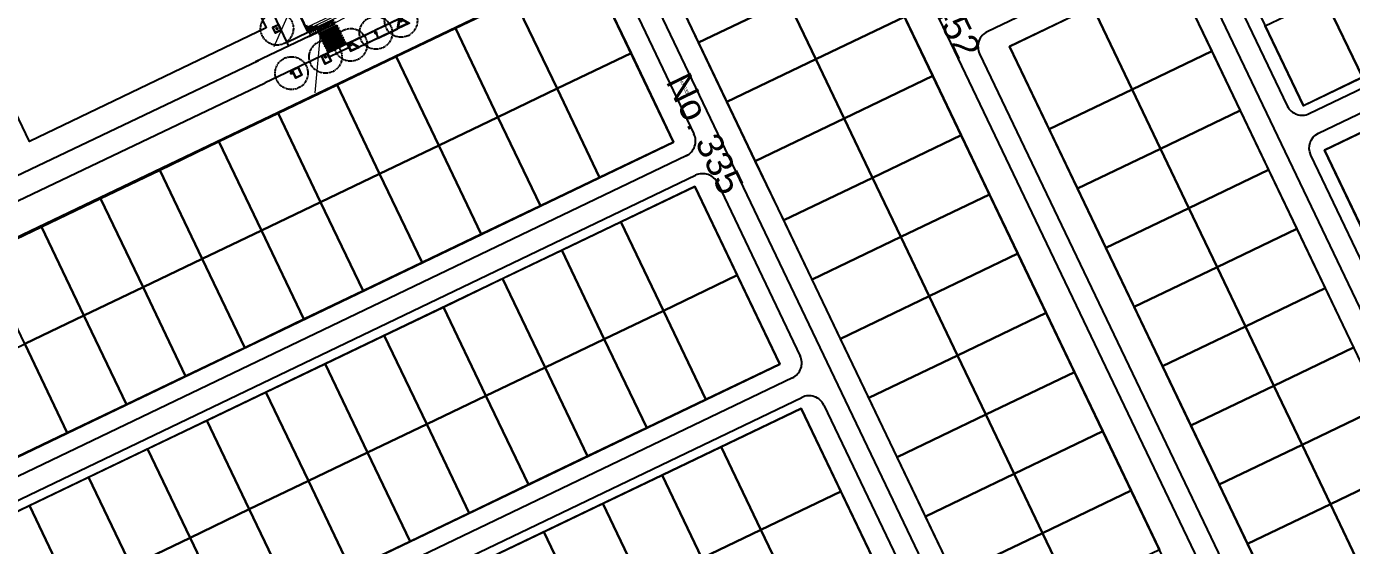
# Model space of a CAD drawing. Header units: metres. Extents: x 678805 to 1359287, y 2747329 to 5497370.
# Drawn here: x 679581.8 to 679985.9, y 2748368.6 to 2748526.7 of the extents above; entities that cross this region are included whole.
import ezdxf
from ezdxf.enums import TextEntityAlignment as Align

# ---------------------------------------------------------------- set-up
doc = ezdxf.new("R2010")
doc.units = ezdxf.units.M
for name, pattern in [('XREF_MON_EIT SUPPORT$0$HIDDEN', [0.375, 0.25, -0.125]), ('XREF_MON_EIT SUPPORT$0$LIM ACERAS$0$PHANTOM2', [1.25, 0.625, -0.125, 0.125, -0.125, 0.125, -0.125]), ('XREF_MON_GENERAL_LAYOUT$0$ACAD_ISO03W100', [30, 12, -18])]:
    doc.linetypes.add(name, pattern=pattern)
for name, color, linetype in [('00_XREF_MON_HSC_PAVEMENT', 7, 'Continuous'), ('00_XREF_TWQ_BUILDINGS', 7, 'Continuous'), ('00_XREF_TWQ_URBAN CONTEXT', 7, 'Continuous'), ('XREF_MON_EIT SUPPORT$0$01-TX-NOM Carrers-500', 253, 'Continuous'), ('XREF_MON_EIT SUPPORT$0$01-TX-NOM Carrers_1-2000', 8, 'Continuous'), ('XREF_MON_EIT SUPPORT$0$02-L-Material Change', 253, 'Continuous'), ('XREF_MON_EIT SUPPORT$0$02-L-Painted line', 254, 'Continuous'), ('XREF_MON_EIT SUPPORT$0$02-L-Parking', 252, 'Continuous'), ('XREF_MON_EIT SUPPORT$0$02-L-PINTURA', 253, 'Continuous'), ('XREF_MON_EIT SUPPORT$0$L-Límite Acera', 9, 'Continuous'), ('XREF_MON_EIT SUPPORT$0$L-Límite Parcela', 5, 'Continuous'), ('XREF_MON_EIT SUPPORT$0$SL_TREE_CANOPY_', 254, 'XREF_MON_EIT SUPPORT$0$HIDDEN'), ('XREF_MON_EIT SUPPORT$0$SL_TREE_TRUNK_', 254, 'Continuous'), ('XREF_MON_EIT SUPPORT$0$SL_Trees_out_of_scope_', 254, 'Continuous'), ('XREF_MON_GENERAL_LAYOUT$0$00_Sorround Parcels', 252, 'XREF_MON_GENERAL_LAYOUT$0$ACAD_ISO03W100'), ('XREF_MON_GENERAL_LAYOUT$0$02-L-Edge Line Stair +10cm', 6, 'Continuous'), ('XREF_MON_GENERAL_LAYOUT$0$02-L-Plan Change', 8, 'Continuous'), ('XREF_MON_URBAN CONTEXT$0$Parcel', 7, 'Continuous'), ('XREF_MON_URBAN CONTEXT$0$XREF_MON_EIT SUPPORT', 7, 'Continuous')]:
    doc.layers.add(name, color=color, linetype=linetype)
doc.layers.add('02-L-Waterfeatures 01', color=7, linetype='Continuous', true_color=0x4da6ff)
for name, color, linetype, lineweight in [('XREF_MON_GENERAL_LAYOUT$0$02-L-Level Curves 0.25-0.75m', 33, 'Continuous', 5), ('XREF_MON_GENERAL_LAYOUT$0$02-L-Level Curves 0.50m', 33, 'Continuous', 5), ('XREF_MON_GENERAL_LAYOUT$0$02-L-Material Change', 251, 'Continuous', 5)]:
    doc.layers.add(name, color=color, linetype=linetype, lineweight=lineweight)
doc.layers.add('XREF_MON_HSC_PAVEMENT$0$02-L-Joints-Paviment_07_Precast Concrete Blocks 60X40', color=7, linetype='Continuous', lineweight=5, true_color=0x999999)
doc.layers.add('XREF_MON_HSC_PAVEMENT$0$03-TR-Pavement_07_Precast Concrete Blocks 60X40', color=7, linetype='Continuous', lineweight=5, true_color=0x999999)
doc.styles.add('XREF_MON_EIT SUPPORT$0$Standard', font='arial.ttf')
doc.styles.add('XREF_MON_GENERAL_LAYOUT$0$Standard', font='arial.ttf')

# ---------------------------------------------------------------- blocks, each defined once
blk = doc.blocks.new('*U47')
h = blk.add_hatch(color=256)
h.dxf.hatch_style = 1
h.paths.add_polyline_path([(7.52, 14.15), (7.52, 14.55), (13.52, 14.55), (13.52, 14.15)])
h = blk.add_hatch(color=256)
h.dxf.hatch_style = 1
h.paths.add_polyline_path([(7.52, 13.35), (7.52, 13.75), (13.52, 13.75), (13.52, 13.35)])
h = blk.add_hatch(color=256)
h.dxf.hatch_style = 1
h.paths.add_polyline_path([(7.52, 12.55), (7.52, 12.95), (13.52, 12.95), (13.52, 12.55)])
h = blk.add_hatch(color=256)
h.dxf.hatch_style = 1
h.paths.add_polyline_path([(7.52, 11.75), (7.52, 12.15), (13.52, 12.15), (13.52, 11.75)])
h = blk.add_hatch(color=256)
h.dxf.hatch_style = 1
h.paths.add_polyline_path([(7.52, 10.95), (7.52, 11.35), (13.52, 11.35), (13.52, 10.95)])
h = blk.add_hatch(color=256)
h.dxf.hatch_style = 1
h.paths.add_polyline_path([(7.52, 10.15), (7.52, 10.55), (13.52, 10.55), (13.52, 10.15)])
h = blk.add_hatch(color=256)
h.dxf.hatch_style = 1
h.paths.add_polyline_path([(7.52, 9.35), (7.52, 9.75), (13.52, 9.75), (13.52, 9.35)])
h = blk.add_hatch(color=256)
h.dxf.hatch_style = 1
h.paths.add_polyline_path([(7.52, 8.55), (7.52, 8.95), (13.52, 8.95), (13.52, 8.55)])
at = {"layer": 'XREF_MON_EIT SUPPORT$0$02-L-PINTURA'}
for points in [[(7.52, 14.15), (7.52, 14.55), (13.52, 14.55), (13.52, 14.15)], [(7.52, 13.35), (7.52, 13.75), (13.52, 13.75), (13.52, 13.35)], [(7.52, 12.55), (7.52, 12.95), (13.52, 12.95), (13.52, 12.55)], [(7.52, 11.75), (7.52, 12.15), (13.52, 12.15), (13.52, 11.75)], [(7.52, 10.95), (7.52, 11.35), (13.52, 11.35), (13.52, 10.95)], [(7.52, 10.15), (7.52, 10.55), (13.52, 10.55), (13.52, 10.15)], [(7.52, 9.35), (7.52, 9.75), (13.52, 9.75), (13.52, 9.35)], [(7.52, 8.55), (7.52, 8.95), (13.52, 8.95), (13.52, 8.55)]]:
    blk.add_lwpolyline(points, close=True, dxfattribs=at)
blk = doc.blocks.new('XREF_MON_EIT SUPPORT$0$ALCORQUE 1.8X1.8 con borde')
at = {"layer": 'XREF_MON_EIT SUPPORT$0$02-L-Material Change', "color": 254}
for points in [[(679587.39, 2748672.47), (679589.19, 2748673.33), (679590.05, 2748671.52), (679588.25, 2748670.66), (679587.39, 2748672.47)], [(679587.52, 2748672.42), (679589.14, 2748673.2), (679589.92, 2748671.57), (679588.29, 2748670.8), (679587.52, 2748672.42)]]:
    blk.add_lwpolyline(points, dxfattribs=at)
blk = doc.blocks.new('XREF_MON_EIT SUPPORT$0$alcorque rectangulo')
at = {"layer": 'XREF_MON_EIT SUPPORT$0$L-Límite Acera'}
blk.add_lwpolyline([(679595.44, 2748678.08), (679597.24, 2748678.93), (679598.39, 2748676.49), (679596.58, 2748675.63)], close=True, dxfattribs=at)
blk.add_lwpolyline([(679595.57, 2748678.03), (679597.2, 2748678.8), (679598.26, 2748676.54), (679596.63, 2748675.76), (679595.57, 2748678.03)], dxfattribs=at)
blk = doc.blocks.new('XREF_MON_EIT SUPPORT$0$ALCORQUE 2')
at = {"layer": 'XREF_MON_EIT SUPPORT$0$02-L-Material Change', "color": 254, "ltscale": 7}
for points in [[(653177.55, 2717293.45), (653176.42, 2717295.67), (653173.82, 2717294.35), (653176.48, 2717292.9)], [(653177.29, 2717293.53), (653176.33, 2717295.4), (653174.25, 2717294.34), (653176.48, 2717293.12)]]:
    blk.add_lwpolyline(points, close=True, dxfattribs=at)
blk = doc.blocks.new('XREF_MON_EIT SUPPORT$0$ALCORQUE 1')
at = {"layer": 'XREF_MON_EIT SUPPORT$0$02-L-Material Change', "color": 254, "ltscale": 7}
for points in [[(653000.38, 2717156.98), (652998.87, 2717159.6), (653002.86, 2717159.31), (653000.98, 2717156.94)], [(653000.5, 2717157.17), (652999.23, 2717159.37), (653002.47, 2717159.14), (653000.89, 2717157.15)]]:
    blk.add_lwpolyline(points, close=True, dxfattribs=at)
blk = doc.blocks.new('XREF_MON_EIT SUPPORT$0$parking cada 2')
at = {"layer": 'XREF_MON_EIT SUPPORT$0$02-L-Parking', "color": 254}
for points in [[(679765.51, 2748757.79), (679768.13, 2748756.26), (679760.72, 2748752.74), (679759.65, 2748755), (679765.51, 2748757.79)], [(679753.78, 2748752.2), (679753.31, 2748749.21), (679760.72, 2748752.74), (679759.65, 2748755), (679753.78, 2748752.2)]]:
    blk.add_lwpolyline(points, dxfattribs=at)
blk = doc.blocks.new('XREF_MON_EIT SUPPORT$0$trees_outofboundaries')
at = {"layer": 'XREF_MON_EIT SUPPORT$0$SL_TREE_TRUNK_'}
h = blk.add_hatch(color=256, dxfattribs=at)
h.dxf.hatch_style = 1
edge = h.paths.add_edge_path()
edge.add_arc((0, 0), 0.25, 0, 360)
at = {"layer": 'XREF_MON_EIT SUPPORT$0$SL_TREE_CANOPY_', "linetype": 'XREF_MON_EIT SUPPORT$0$LIM ACERAS$0$PHANTOM2'}
blk.add_circle((0, 0), 5, dxfattribs=at)
at = {"layer": 'XREF_MON_EIT SUPPORT$0$SL_TREE_TRUNK_'}
blk.add_circle((0, 0), 0.25, dxfattribs=at)
blk = doc.blocks.new('XREF_MON_EIT SUPPORT')
at = {"layer": 'XREF_MON_EIT SUPPORT$0$02-L-Material Change'}
blk.add_line((679674.08, 2748517.48), (679680.03, 2748520.31), dxfattribs=at)
at = {"layer": 'XREF_MON_EIT SUPPORT$0$L-Límite Acera'}
for p, q in [((679833.67, 2748584.07), (679989.77, 2748258.21)), ((679921.32, 2748225.41), (679765.2, 2748551.31)), ((679929.94, 2748551.5), (679874.79, 2748525.08)), ((679759.24, 2748548.48), (679785.34, 2748493.99)), ((680021.45, 2748372.03), (679936.61, 2748549.15)), ((679872.44, 2748518.41), (679957.29, 2748341.29)), ((679508.14, 2748439.85), (679654.61, 2748509.55)), ((679539.27, 2748363.25), (679785.84, 2748481.37)), ((679571.68, 2748295.61), (679818.25, 2748413.73))]:
    blk.add_line(p, q, dxfattribs=at)
at = {"layer": 'XREF_MON_EIT SUPPORT$0$L-Límite Acera', "color": 254}
blk.add_line((679694.96, 2748525.98), (679683.22, 2748520.39), dxfattribs=at)
at = {"layer": 'XREF_MON_EIT SUPPORT$0$L-Límite Acera'}
for points in [[(679661.28, 2748521.8), (679593.36, 2748664.02)], [(679668.11, 2748523.72), (679651.58, 2748515.88)], [(679667.6, 2748524.81), (679661.28, 2748521.79)], [(679661.8, 2748520.71), (679661.28, 2748521.8)], [(679782.99, 2748487.32), (679536.42, 2748369.21)], [(679792.51, 2748479.02), (679817.77, 2748426.29)], [(679815.39, 2748419.68), (679568.83, 2748301.57)], [(679824.92, 2748411.38), (679848.42, 2748362.32)]]:
    blk.add_lwpolyline(points, dxfattribs=at)
for points in [[(680088.21, 2748627.32), (679944.91, 2748558.67, 0.414213), (679942.56, 2748552), (679966.28, 2748502.49, 0.414214), (679972.95, 2748500.14), (680116.25, 2748568.79, 0.414213), (680118.6, 2748575.46), (680094.88, 2748624.97, 0.414214)], [(680125.77, 2748560.49), (680148.84, 2748512.33, -0.414213), (680146.49, 2748505.66), (680003.19, 2748437.01, -0.414214), (679996.52, 2748439.36), (679973.45, 2748487.52, -0.414213), (679975.8, 2748494.19), (680119.1, 2748562.84, -0.414214)]]:
    blk.add_lwpolyline(points, format="xyb", close=True, dxfattribs=at)
for points in [[(679759.24, 2748548.48, 0.425501), (679745.99, 2748553.03), (679654.61, 2748509.55)], [(679367.97, 2748546.99), (679428.43, 2748420.73, 0.413501), (679441.74, 2748416.02), (679652.54, 2748516.33)], [(679782.99, 2748487.32, 0.414214), (679785.34, 2748493.99)], [(679815.39, 2748419.68, 0.414214), (679817.74, 2748426.35)]]:
    blk.add_lwpolyline(points, format="xyb", dxfattribs=at)
for centre, start, end in [((679876.95, 2748520.57), 115.5961, 205.5962), ((679788, 2748476.86), 25.5961, 115.5961), ((679820.41, 2748409.22), 25.5961, 115.5961)]:
    blk.add_arc(centre, 5, start, end, dxfattribs=at)
at = {"layer": 'XREF_MON_EIT SUPPORT$0$L-Límite Parcela'}
for points in [[(679771.11, 2748554.49), (679929.34, 2748224.17), (679983.45, 2748250.09), (679825.24, 2748580.37)], [(680115.47, 2748571.69), (679971.17, 2748502.57)], [(680121.95, 2748558.16), (679977.66, 2748489.04)], [(679947.41, 2748552.17), (679971.17, 2748502.57)], [(679509.48, 2748429.38), (679753.07, 2748545.86)], [(679931.18, 2748544.39), (679881.58, 2748520.63)], [(679931.18, 2748544.39), (680015.42, 2748368.53)], [(679881.58, 2748520.63), (679965.82, 2748344.77)], [(679977.66, 2748489.04), (680001.42, 2748439.44)], [(679785.59, 2748477.97), (679542.08, 2748361.33)], [(679811.51, 2748423.86), (679785.59, 2748477.97)], [(679568, 2748307.21), (679811.51, 2748423.86)], [(679817.99, 2748410.33), (679574.48, 2748293.69)], [(679842.18, 2748359.83), (679817.99, 2748410.33)]]:
    blk.add_lwpolyline(points, dxfattribs=at)
at = {"layer": 'XREF_MON_EIT SUPPORT$0$L-Límite Parcela', "ltscale": 10}
for points in [[(679779.11, 2748491.5), (679753.07, 2748545.86)], [(679535.6, 2748374.85), (679779.11, 2748491.5)]]:
    blk.add_lwpolyline(points, dxfattribs=at)
at = {"layer": 'XREF_MON_EIT SUPPORT$0$02-L-Material Change', "color": 254}
for name, p, rotation in [('XREF_MON_EIT SUPPORT$0$ALCORQUE 1.8X1.8 con borde', (4203.33, -1164.77), 0.08615458346817939), ('XREF_MON_EIT SUPPORT$0$ALCORQUE 1', (-95418.73, 5433403.3), 209.6165938637219), ('XREF_MON_EIT SUPPORT$0$ALCORQUE 2', (1407099.21, 5446888.52), 178.4291868369502)]:
    blk.add_blockref(name, p, dxfattribs=dict(at, rotation=rotation))
for p in [(76.32, -160.37), (67.35, -164.64)]:
    blk.add_blockref('XREF_MON_EIT SUPPORT$0$alcorque rectangulo', p, dxfattribs=at)
at = {"layer": 'XREF_MON_EIT SUPPORT$0$02-L-Painted line'}
for name, p, rotation in [('*U47', (679679.56, 2748538.08), 205.4458425004114), ('XREF_MON_EIT SUPPORT$0$parking cada 2', (1359448.73, 5497278.18), 180)]:
    blk.add_blockref(name, p, dxfattribs=dict(at, rotation=rotation))
at = {"layer": 'XREF_MON_EIT SUPPORT$0$SL_Trees_out_of_scope_'}
for p in [(679658.18, 2748526.02), (679696, 2748528.39), (679688.33, 2748524.74), (679680.65, 2748521.09), (679672.98, 2748517.43), (679662.6, 2748512.49)]:
    blk.add_blockref('XREF_MON_EIT SUPPORT$0$trees_outofboundaries', p, dxfattribs=at)
at = {"layer": 'XREF_MON_EIT SUPPORT$0$01-TX-NOM Carrers-500', "ltscale": 0.3, "style": 'XREF_MON_EIT SUPPORT$0$Standard'}
blk.add_text('No. 335', height=1, rotation=295.6936, dxfattribs=at).set_placement((679780.85, 2748510.39))
at = {"layer": 'XREF_MON_EIT SUPPORT$0$01-TX-NOM Carrers_1-2000', "ltscale": 0.3, "style": 'XREF_MON_EIT SUPPORT$0$Standard'}
for s, p in [('No. 452', (679848.96, 2748551.37)), ('No. 335', (679776.63, 2748509.97))]:
    blk.add_text(s, height=8, rotation=295.7375, dxfattribs=at).set_placement(p)
blk = doc.blocks.new('XREF_MON_URBAN CONTEXT')
at = {"layer": 'XREF_MON_URBAN CONTEXT$0$Parcel'}
for points in [[(679654.85, 2748526.23), (679582.7, 2748491.67), (679521.37, 2748619.74), (679593.52, 2748654.3), (679654.85, 2748526.23)], [(679813.83, 2748534.75), (679786.77, 2748521.79), (679771.22, 2748554.25), (679798.28, 2748567.21), (679813.83, 2748534.75)], [(679849.53, 2748529.67), (679822.47, 2748516.71), (679813.83, 2748534.75), (679840.89, 2748547.71), (679849.53, 2748529.67)], [(679766.14, 2748518.56), (679743.6, 2748507.76), (679730.64, 2748534.81), (679753.18, 2748545.61), (679766.14, 2748518.56)], [(679943.28, 2748519.14), (679918.93, 2748507.47), (679906.83, 2748532.73), (679931.18, 2748544.39), (679943.28, 2748519.14)], [(680007.25, 2748519.85), (679989.21, 2748511.21), (679977.55, 2748535.56), (679995.58, 2748544.2), (680007.25, 2748519.85)], [(679989.21, 2748511.21), (679971.17, 2748502.57), (679959.51, 2748526.92), (679977.55, 2748535.56), (679989.21, 2748511.21)], [(679743.6, 2748507.76), (679725.56, 2748499.12), (679712.6, 2748526.17), (679730.64, 2748534.81), (679743.6, 2748507.76)], [(679822.47, 2748516.71), (679795.41, 2748503.75), (679786.77, 2748521.79), (679813.83, 2748534.75), (679822.47, 2748516.71)], [(679918.93, 2748507.47), (679893.67, 2748495.38), (679881.58, 2748520.63), (679906.83, 2748532.73), (679918.93, 2748507.47)], [(679858.17, 2748511.63), (679831.11, 2748498.67), (679822.47, 2748516.71), (679849.53, 2748529.67), (679858.17, 2748511.63)], [(679725.56, 2748499.12), (679707.52, 2748490.48), (679694.56, 2748517.53), (679712.6, 2748526.17), (679725.56, 2748499.12)], [(679951.92, 2748501.1), (679927.57, 2748489.44), (679918.93, 2748507.47), (679943.28, 2748519.14), (679951.92, 2748501.1)], [(679707.52, 2748490.48), (679689.49, 2748481.84), (679676.53, 2748508.89), (679694.56, 2748517.53), (679707.52, 2748490.48)], [(679756.56, 2748480.7), (679743.6, 2748507.76), (679766.14, 2748518.56), (679779.11, 2748491.5), (679756.56, 2748480.7)], [(679831.11, 2748498.67), (679804.05, 2748485.71), (679795.41, 2748503.75), (679822.47, 2748516.71), (679831.11, 2748498.67)], [(679866.81, 2748493.6), (679839.75, 2748480.64), (679831.11, 2748498.67), (679858.17, 2748511.63), (679866.81, 2748493.6)], [(679689.49, 2748481.84), (679671.45, 2748473.19), (679658.49, 2748500.25), (679676.53, 2748508.89), (679689.49, 2748481.84)], [(679756.56, 2748480.7), (679738.52, 2748472.06), (679725.56, 2748499.12), (679743.6, 2748507.76), (679756.56, 2748480.7)], [(679927.57, 2748489.44), (679902.31, 2748477.34), (679893.67, 2748495.38), (679918.93, 2748507.47), (679927.57, 2748489.44)], [(679671.45, 2748473.19), (679653.41, 2748464.55), (679640.45, 2748491.61), (679658.49, 2748500.25), (679671.45, 2748473.19)], [(679738.52, 2748472.06), (679720.48, 2748463.42), (679707.52, 2748490.48), (679725.56, 2748499.12), (679738.52, 2748472.06)], [(679839.75, 2748480.64), (679812.7, 2748467.67), (679804.05, 2748485.71), (679831.11, 2748498.67), (679839.75, 2748480.64)], [(679960.56, 2748483.07), (679936.21, 2748471.4), (679927.57, 2748489.44), (679951.92, 2748501.1), (679960.56, 2748483.07)], [(680015.91, 2748476.31), (679989.75, 2748463.79), (679977.65, 2748489.04), (680003.81, 2748501.57), (680015.91, 2748476.31)], [(679653.41, 2748464.55), (679635.37, 2748455.91), (679622.41, 2748482.97), (679640.45, 2748491.61), (679653.41, 2748464.55)], [(679720.48, 2748463.42), (679702.45, 2748454.78), (679689.49, 2748481.84), (679707.52, 2748490.48), (679720.48, 2748463.42)], [(679875.45, 2748475.56), (679848.39, 2748462.6), (679839.75, 2748480.64), (679866.81, 2748493.6), (679875.45, 2748475.56)], [(679936.21, 2748471.4), (679910.95, 2748459.3), (679902.31, 2748477.34), (679927.57, 2748489.44), (679936.21, 2748471.4)], [(679635.37, 2748455.91), (679617.34, 2748447.27), (679604.38, 2748474.33), (679622.41, 2748482.97), (679635.37, 2748455.91)], [(679969.2, 2748465.03), (679944.85, 2748453.36), (679936.21, 2748471.4), (679960.56, 2748483.07), (679969.2, 2748465.03)], [(679702.45, 2748454.78), (679684.41, 2748446.14), (679671.45, 2748473.19), (679689.49, 2748481.84), (679702.45, 2748454.78)], [(679848.39, 2748462.6), (679821.34, 2748449.64), (679812.7, 2748467.67), (679839.75, 2748480.64), (679848.39, 2748462.6)], [(679617.34, 2748447.27), (679599.3, 2748438.63), (679586.34, 2748465.69), (679604.38, 2748474.33), (679617.34, 2748447.27)], [(679798.55, 2748450.92), (679776, 2748440.12), (679763.04, 2748467.17), (679785.59, 2748477.97), (679798.55, 2748450.92)], [(679884.09, 2748457.52), (679857.03, 2748444.56), (679848.39, 2748462.6), (679875.45, 2748475.56), (679884.09, 2748457.52)], [(679684.41, 2748446.14), (679666.37, 2748437.5), (679653.41, 2748464.55), (679671.45, 2748473.19), (679684.41, 2748446.14)], [(679944.85, 2748453.36), (679919.6, 2748441.27), (679910.95, 2748459.3), (679936.21, 2748471.4), (679944.85, 2748453.36)], [(679776, 2748440.12), (679757.96, 2748431.48), (679745, 2748458.53), (679763.04, 2748467.17), (679776, 2748440.12)], [(679599.3, 2748438.63), (679581.26, 2748429.99), (679568.3, 2748457.05), (679586.34, 2748465.69), (679599.3, 2748438.63)], [(679666.37, 2748437.5), (679648.34, 2748428.86), (679635.37, 2748455.91), (679653.41, 2748464.55), (679666.37, 2748437.5)], [(679857.03, 2748444.56), (679829.98, 2748431.6), (679821.34, 2748449.64), (679848.39, 2748462.6), (679857.03, 2748444.56)], [(679977.84, 2748446.99), (679953.49, 2748435.33), (679944.85, 2748453.36), (679969.2, 2748465.03), (679977.84, 2748446.99)], [(679757.96, 2748431.48), (679739.93, 2748422.84), (679726.96, 2748449.89), (679745, 2748458.53), (679757.96, 2748431.48)], [(679648.34, 2748428.86), (679630.3, 2748420.22), (679617.34, 2748447.27), (679635.37, 2748455.91), (679648.34, 2748428.86)], [(679892.73, 2748439.48), (679865.67, 2748426.52), (679857.03, 2748444.56), (679884.09, 2748457.52), (679892.73, 2748439.48)], [(679788.96, 2748413.06), (679776, 2748440.12), (679798.55, 2748450.92), (679811.51, 2748423.86), (679788.96, 2748413.06)], [(679953.49, 2748435.33), (679928.24, 2748423.23), (679919.6, 2748441.27), (679944.85, 2748453.36), (679953.49, 2748435.33)], [(679630.3, 2748420.22), (679612.26, 2748411.58), (679599.3, 2748438.63), (679617.34, 2748447.27), (679630.3, 2748420.22)], [(679739.93, 2748422.84), (679721.89, 2748414.2), (679708.93, 2748441.25), (679726.96, 2748449.89), (679739.93, 2748422.84)], [(679986.48, 2748428.95), (679962.13, 2748417.29), (679953.49, 2748435.33), (679977.84, 2748446.99), (679986.48, 2748428.95)], [(679865.67, 2748426.52), (679838.62, 2748413.56), (679829.98, 2748431.6), (679857.03, 2748444.56), (679865.67, 2748426.52)], [(679612.26, 2748411.58), (679594.22, 2748402.94), (679581.26, 2748429.99), (679599.3, 2748438.63), (679612.26, 2748411.58)], [(679721.89, 2748414.2), (679703.85, 2748405.55), (679690.89, 2748432.61), (679708.93, 2748441.25), (679721.89, 2748414.2)], [(679788.96, 2748413.06), (679770.92, 2748404.42), (679757.96, 2748431.48), (679776, 2748440.12), (679788.96, 2748413.06)], [(679901.37, 2748421.45), (679874.31, 2748408.49), (679865.67, 2748426.52), (679892.73, 2748439.48), (679901.37, 2748421.45)], [(679962.13, 2748417.29), (679936.88, 2748405.19), (679928.24, 2748423.23), (679953.49, 2748435.33), (679962.13, 2748417.29)], [(679594.22, 2748402.94), (679576.19, 2748394.3), (679563.23, 2748421.35), (679581.26, 2748429.99), (679594.22, 2748402.94)], [(679703.85, 2748405.55), (679685.81, 2748396.91), (679672.85, 2748423.97), (679690.89, 2748432.61), (679703.85, 2748405.55)], [(679770.92, 2748404.42), (679752.89, 2748395.78), (679739.93, 2748422.84), (679757.96, 2748431.48), (679770.92, 2748404.42)], [(679874.31, 2748408.49), (679847.26, 2748395.53), (679838.62, 2748413.56), (679865.67, 2748426.52), (679874.31, 2748408.49)], [(679995.12, 2748410.92), (679970.77, 2748399.25), (679962.13, 2748417.29), (679986.48, 2748428.95), (679995.12, 2748410.92)], [(679685.81, 2748396.91), (679667.78, 2748388.27), (679654.82, 2748415.33), (679672.85, 2748423.97), (679685.81, 2748396.91)], [(679752.89, 2748395.78), (679734.85, 2748387.14), (679721.89, 2748414.2), (679739.93, 2748422.84), (679752.89, 2748395.78)], [(679910.01, 2748403.41), (679882.95, 2748390.45), (679874.31, 2748408.49), (679901.37, 2748421.45), (679910.01, 2748403.41)], [(679667.78, 2748388.27), (679649.74, 2748379.63), (679636.78, 2748406.69), (679654.82, 2748415.33), (679667.78, 2748388.27)], [(679734.85, 2748387.14), (679716.81, 2748378.5), (679703.85, 2748405.55), (679721.89, 2748414.2), (679734.85, 2748387.14)], [(679970.77, 2748399.25), (679945.52, 2748387.15), (679936.88, 2748405.19), (679962.13, 2748417.29), (679970.77, 2748399.25)], [(679830.08, 2748385.08), (679805.73, 2748373.42), (679793.64, 2748398.67), (679817.99, 2748410.33), (679830.08, 2748385.08)], [(680003.76, 2748392.88), (679979.41, 2748381.21), (679970.77, 2748399.25), (679995.12, 2748410.92), (680003.76, 2748392.88)], [(679649.74, 2748379.63), (679631.7, 2748370.99), (679618.74, 2748398.05), (679636.78, 2748406.69), (679649.74, 2748379.63)], [(679716.81, 2748378.5), (679698.77, 2748369.86), (679685.81, 2748396.91), (679703.85, 2748405.55), (679716.81, 2748378.5)], [(679882.95, 2748390.45), (679855.9, 2748377.49), (679847.26, 2748395.53), (679874.31, 2748408.49), (679882.95, 2748390.45)], [(679918.65, 2748385.37), (679891.59, 2748372.41), (679882.95, 2748390.45), (679910.01, 2748403.41), (679918.65, 2748385.37)], [(679631.7, 2748370.99), (679613.66, 2748362.35), (679600.7, 2748389.41), (679618.74, 2748398.05), (679631.7, 2748370.99)], [(679805.73, 2748373.42), (679787.7, 2748364.78), (679775.6, 2748390.03), (679793.64, 2748398.67), (679805.73, 2748373.42)], [(679979.41, 2748381.21), (679954.16, 2748369.12), (679945.52, 2748387.15), (679970.77, 2748399.25), (679979.41, 2748381.21)], [(679698.77, 2748369.86), (679680.74, 2748361.22), (679667.78, 2748388.27), (679685.81, 2748396.91), (679698.77, 2748369.86)], [(679613.66, 2748362.35), (679595.63, 2748353.71), (679582.67, 2748380.77), (679600.7, 2748389.41), (679613.66, 2748362.35)], [(679787.7, 2748364.78), (679769.66, 2748356.14), (679757.56, 2748381.39), (679775.6, 2748390.03), (679787.7, 2748364.78)], [(679891.59, 2748372.41), (679864.54, 2748359.45), (679855.9, 2748377.49), (679882.95, 2748390.45), (679891.59, 2748372.41)], [(679991.07, 2748356.86), (679979.41, 2748381.21), (680003.76, 2748392.88), (680015.42, 2748368.53), (679991.07, 2748356.86)], [(679680.74, 2748361.22), (679662.7, 2748352.58), (679649.74, 2748379.63), (679667.78, 2748388.27), (679680.74, 2748361.22)], [(679927.29, 2748367.34), (679900.23, 2748354.37), (679891.59, 2748372.41), (679918.65, 2748385.37), (679927.29, 2748367.34)], [(679769.66, 2748356.14), (679751.62, 2748347.5), (679739.53, 2748372.75), (679757.56, 2748381.39), (679769.66, 2748356.14)], [(679817.83, 2748348.16), (679805.73, 2748373.42), (679830.08, 2748385.08), (679842.18, 2748359.83), (679817.83, 2748348.16)], [(679595.63, 2748353.71), (679577.59, 2748345.07), (679564.63, 2748372.13), (679582.67, 2748380.77), (679595.63, 2748353.71)], [(679662.7, 2748352.58), (679644.66, 2748343.94), (679631.7, 2748370.99), (679649.74, 2748379.63), (679662.7, 2748352.58)], [(679991.07, 2748356.86), (679965.82, 2748344.77), (679954.16, 2748369.12), (679979.41, 2748381.21), (679991.07, 2748356.86)], [(679817.83, 2748348.16), (679799.79, 2748339.52), (679787.7, 2748364.78), (679805.73, 2748373.42), (679817.83, 2748348.16)], [(679644.66, 2748343.94), (679626.63, 2748335.3), (679613.66, 2748362.35), (679631.7, 2748370.99), (679644.66, 2748343.94)], [(679751.62, 2748347.5), (679733.58, 2748338.85), (679721.49, 2748364.11), (679739.53, 2748372.75), (679751.62, 2748347.5)], [(679900.23, 2748354.37), (679873.18, 2748341.41), (679864.54, 2748359.45), (679891.59, 2748372.41), (679900.23, 2748354.37)]]:
    blk.add_lwpolyline(points, close=True, dxfattribs=at)
at = {"layer": 'XREF_MON_URBAN CONTEXT$0$XREF_MON_EIT SUPPORT'}
blk.add_blockref('XREF_MON_EIT SUPPORT', (0, 0), dxfattribs=at)
blk = doc.blocks.new('XREF_MON_HSC_PAVEMENT')
at = {"layer": 'XREF_MON_HSC_PAVEMENT$0$02-L-Joints-Paviment_07_Precast Concrete Blocks 60X40'}
for p, q in [((679667.56, 2748526.52), (679667.3, 2748527.06)), ((679668.35, 2748526.23), (679668.1, 2748526.77)), ((679668.71, 2748526.4), (679668.46, 2748526.94)), ((679669.08, 2748526.57), (679668.82, 2748527.12)), ((679669.88, 2748526.29), (679669.62, 2748526.83)), ((679670.24, 2748526.46), (679669.98, 2748527)), ((679670.21, 2748526.05), (679675.63, 2748528.63)), ((679670.6, 2748526.63), (679670.34, 2748527.18)), ((679675.78, 2748527.38), (679671.09, 2748525.14)), ((679671.29, 2748526.57), (679671.14, 2748526.89)), ((679667.63, 2748525.89), (679667.37, 2748526.43)), ((679667.99, 2748526.06), (679667.73, 2748526.6)), ((679668.07, 2748525.43), (679667.81, 2748525.97)), ((679668.15, 2748524.8), (679667.89, 2748525.34)), ((679668.15, 2748524.8), (679668.47, 2748524.12)), ((679668.43, 2748525.6), (679668.18, 2748526.15)), ((679668.51, 2748524.97), (679668.25, 2748525.52)), ((679668.79, 2748525.78), (679668.54, 2748526.32)), ((679668.87, 2748525.15), (679668.61, 2748525.69)), ((679668.69, 2748525.06), (679669.01, 2748524.38)), ((679669.16, 2748525.95), (679668.9, 2748526.49)), ((679669.23, 2748525.32), (679668.97, 2748525.86)), ((679669.23, 2748525.32), (679669.56, 2748524.63)), ((679669.52, 2748526.12), (679669.26, 2748526.66)), ((679669.59, 2748525.49), (679669.33, 2748526.03)), ((679669.95, 2748525.66), (679669.69, 2748526.2)), ((679669.77, 2748525.58), (679670.1, 2748524.89)), ((679670.31, 2748525.83), (679670.06, 2748526.38)), ((679670.73, 2748524.97), (679670.21, 2748526.05)), ((679670.57, 2748526.22), (679670.42, 2748526.55)), ((679670.93, 2748526.4), (679670.78, 2748526.72))]:
    blk.add_line(p, q, dxfattribs=at)
for points in [[(679675.89, 2748528.09), (679670.47, 2748525.51)], [(679672.02, 2748526.91), (679672.53, 2748525.83)], [(679672.38, 2748527.08), (679672.89, 2748526)], [(679672.74, 2748527.26), (679673.25, 2748526.17)], [(679673.1, 2748527.43), (679673.61, 2748526.34)], [(679673.46, 2748527.6), (679673.98, 2748526.52)], [(679670.57, 2748526.22), (679671.09, 2748525.14)], [(679671.09, 2748525.14), (679670.73, 2748524.97)], [(679670.93, 2748526.4), (679671.45, 2748525.31)], [(679671.29, 2748526.57), (679671.81, 2748525.48)], [(679671.65, 2748526.74), (679672.17, 2748525.66)]]:
    blk.add_lwpolyline(points, dxfattribs=at)
at = {"layer": 'XREF_MON_HSC_PAVEMENT$0$03-TR-Pavement_07_Precast Concrete Blocks 60X40'}
for p, q in [((679676.05, 2748530.56), (679667.2, 2748526.34)), ((679676.3, 2748530.01), (679667.45, 2748525.8)), ((679676.56, 2748529.47), (679667.71, 2748525.26)), ((679670.31, 2748525.83), (679667.97, 2748524.72))]:
    blk.add_line(p, q, dxfattribs=at)
blk = doc.blocks.new('XREF_MON_HSC_FURNITURE')
blk.add_line((679668.11, 2748523.73), (679671.09, 2748525.14))
blk = doc.blocks.new('XREF_MON_GENERAL_LAYOUT')
at = {"layer": 'XREF_MON_GENERAL_LAYOUT$0$00_Sorround Parcels', "lineweight": 9, "ltscale": 0.1}
blk.add_lwpolyline([(679521.37, 2748619.74), (679593.52, 2748654.3), (679654.87, 2748526.24), (679582.72, 2748491.67)], close=True, dxfattribs=at)
at = {"layer": 'XREF_MON_GENERAL_LAYOUT$0$02-L-Edge Line Stair +10cm'}
blk.add_line((679671.09, 2748525.14, 0), (679668.02, 2748523.68, 0), dxfattribs=at)
at = {"layer": 'XREF_MON_GENERAL_LAYOUT$0$02-L-Level Curves 0.25-0.75m', "ltscale": 0.3}
blk.add_lwpolyline([(679657.33, 2748520.62), (679663.24, 2748533.94)], dxfattribs=at)
at = {"layer": 'XREF_MON_GENERAL_LAYOUT$0$02-L-Level Curves 0.50m', "ltscale": 0.3}
for points in [[(679682.07, 2748531.03), (679671.49, 2748525.33)], [(679671.49, 2748525.33), (679669.76, 2748506.5)]]:
    blk.add_lwpolyline(points, dxfattribs=at)
at = {"layer": 'XREF_MON_GENERAL_LAYOUT$0$02-L-Material Change'}
for p, q in [((679661.8, 2748520.71), (679592.85, 2748665.09)), ((679667.59, 2748524.8), (679599.16, 2748668.11))]:
    blk.add_line(p, q, dxfattribs=at)
at = {"layer": 'XREF_MON_GENERAL_LAYOUT$0$02-L-Material Change', "ltscale": 0.3}
for p, q in [((679667.86, 2748524.95), (679599.52, 2748668.05)), ((679670.64, 2748525.15), (679668.3, 2748524.04)), ((679670.73, 2748524.97), (679670.21, 2748526.05))]:
    blk.add_line(p, q, dxfattribs=at)
blk.add_lwpolyline([(679667.6, 2748524.81), (679667.87, 2748524.93)], dxfattribs=at)
at = {"layer": 'XREF_MON_GENERAL_LAYOUT$0$02-L-Material Change', "ltscale": 0.3, "elevation": 0}
for points in [[(679667.86, 2748524.95), (679668.3, 2748524.04)], [(679668.3, 2748524.04), (679668.38, 2748523.85)], [(679670.57, 2748526.22), (679670.21, 2748526.05)]]:
    blk.add_lwpolyline(points, dxfattribs=at)
at = {"layer": 'XREF_MON_GENERAL_LAYOUT$0$02-L-Plan Change'}
for p, q in [((679670.57, 2748526.22, 0), (679675.27, 2748528.46, 0)), ((679675.78, 2748527.38), (679671.09, 2748525.14))]:
    blk.add_line(p, q, dxfattribs=at)
at = {"layer": 'XREF_MON_GENERAL_LAYOUT$0$02-L-Plan Change', "elevation": 0}
for points in [[(679671.09, 2748525.14), (679670.57, 2748526.22)], [(679670.73, 2748524.97), (679670.57, 2748526.22)]]:
    blk.add_lwpolyline(points, dxfattribs=at)
at = {"style": 'XREF_MON_GENERAL_LAYOUT$0$Standard'}
for tag, rotation, p in [('604,00', 330.2643, (679905.77, 2748776.56)), ('603,00', 330.2643, (679901.86, 2748753.48)), ('600,00', 133.826, (679944.6, 2748745.15)), ('602,00', 330.2643, (679883.32, 2748738.73)), ('601,00', 117.8906, (679920.97, 2748732.87)), ('601,00', 330.2643, (679864.78, 2748723.98)), ('601,00', 40.8833, (679701.8, 2748703.89, 1.17)), ('600,00', 40.8833, (679777.41, 2748705.44, 1.17)), ('598,00', 62.091, (679810.27, 2748702.62)), ('602,00', 330.2643, (679941.27, 2748705.48)), ('600,00', 330.2643, (679877.78, 2748691.13)), ('600,00', 19.5511, (679920.44, 2748685.5)), ('601,00', 330.2643, (679934.81, 2748683.8)), ('599,00', 330.2643, (679854.57, 2748679.06)), ('600,00', 88.3928, (679743.91, 2748675.57)), ('599,00', 20.6086, (679924.26, 2748675.22)), ('601,00', 88.3928, (679728.03, 2748671.32, -2)), ('602,00', 88.3928, (679711.83, 2748665.97, -1)), ('603,00', 88.3928, (679695.62, 2748660.61)), ('599,00', 40.8833, (679788.81, 2748655.83, 1.17)), ('601,00', 40.8833, (679627.61, 2748644.6, 1.17)), ('603,00', 41.7058, (679702.5, 2748628.48, 1.17)), ('600,00', 40.8833, (679645.92, 2748597.93, 1.17)), ('599,00', 34.2277, (679673.57, 2748555.14, 5.34))]:
    blk.add_attdef(tag, text='', height=1, rotation=rotation, dxfattribs=at).set_placement(p, align=Align.MIDDLE)
at = {"ltscale": 0.3, "style": 'XREF_MON_GENERAL_LAYOUT$0$Standard'}
for tag, rotation, p in [('603,50', 330.2643, (679911.5, 2748760.57)), ('602,50', 330.2643, (679892.86, 2748745.85)), ('600,50', 133.826, (679933.05, 2748738.73)), ('601,50', 330.2643, (679873.58, 2748731.67)), ('601,50', 101.2857, (679909.52, 2748726.95)), ('602,50', 330.2643, (679948.62, 2748713.86)), ('600,50', 39.606, (679743.24, 2748706.97)), ('600,50', 330.2643, (679880.27, 2748702.73)), ('600,50', 17.3537, (679917.62, 2748690.55)), ('599,50', 330.2643, (679867.2, 2748684.72)), ('599,50', 18.8944, (679921.71, 2748680.58)), ('599,50', 39.606, (679778.99, 2748677.24)), ('600,50', 88.3928, (679735.92, 2748673.59)), ('601,50', 88.3928, (679719.91, 2748668.58)), ('602,50', 88.3928, (679703.47, 2748663.45)), ('601,50', 39.606, (679610.51, 2748662.06)), ('598,50', 330.2643, (679861.77, 2748662.4)), ('601,00', 41.7058, (679736.04, 2748634.54)), ('600,00', 41.7058, (679752.31, 2748637.69)), ('599,00', 35.0835, (679763.04, 2748634.42, 1.17)), ('602,00', 41.7058, (679720.17, 2748633.1, 1.17)), ('600,00', 35.0835, (679747.06, 2748629.9, 1.17)), ('601,00', 35.0835, (679731.25, 2748625.24, 1.17)), ('600,50', 39.606, (679636.92, 2748621.34)), ('602,00', 35.0835, (679715.4, 2748620.64, 1.17)), ('599,50', 28.7604, (679659.48, 2748574.32))]:
    blk.add_attdef(tag, text='', height=1, rotation=rotation, dxfattribs=at).set_placement(p, align=Align.MIDDLE)

msp = doc.modelspace()

# ---------------------------------------------------------------- block references
at = {"layer": '00_XREF_MON_HSC_PAVEMENT'}
msp.add_blockref('XREF_MON_HSC_PAVEMENT', (0, 0), dxfattribs=at)
at = {"layer": '00_XREF_TWQ_BUILDINGS'}
msp.add_blockref('XREF_MON_HSC_FURNITURE', (0, 0), dxfattribs=at)
at = {"layer": '00_XREF_TWQ_URBAN CONTEXT'}
msp.add_blockref('XREF_MON_URBAN CONTEXT', (0, 0), dxfattribs=at)
at = {"layer": '02-L-Waterfeatures 01', "color": 18, "true_color": 0x000000}
msp.add_blockref('XREF_MON_GENERAL_LAYOUT', (0, 0), dxfattribs=at)

doc.saveas('drawing.dxf')
